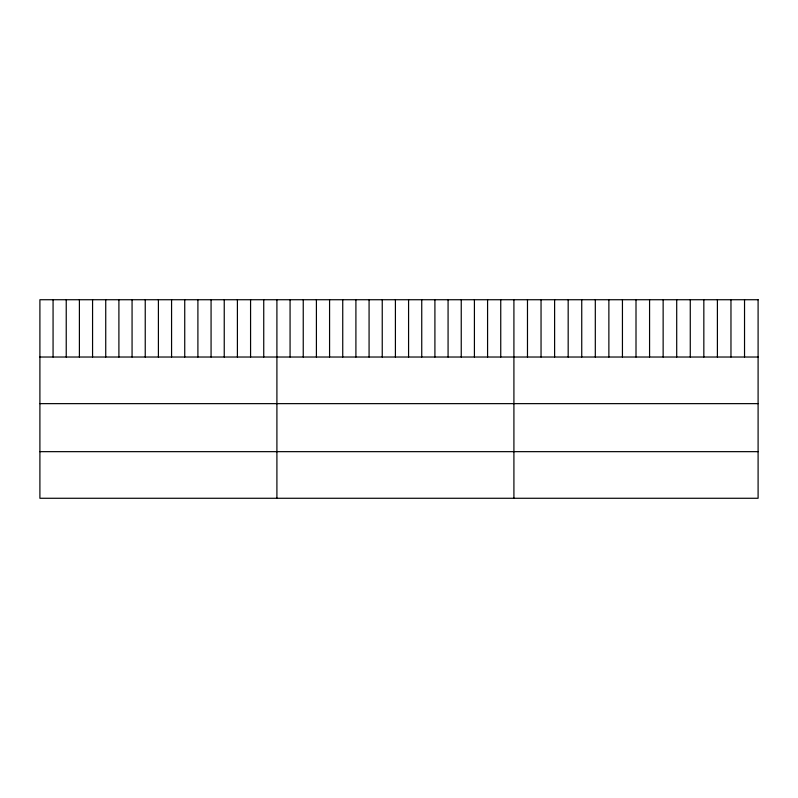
<?xml version="1.0" encoding="UTF-8"?>
<svg xmlns="http://www.w3.org/2000/svg" width="798" height="798" viewBox="0 0 798 798"><rect width="100%" height="100%" fill="white"/><g stroke="black" fill="none" stroke-linecap="round" stroke-linejoin="round"><path stroke-width="1.2" d="M39.9 357.025L758.1 357.025M39.9 403.638L758.1 403.638M39.9 451.658L758.1 451.658M744.534 299.729L744.534 357.025M730.968 299.729L730.968 357.025M717.402 299.729L717.402 357.025M703.836 299.729L703.836 357.025M690.27 299.729L690.27 357.025M676.704 299.729L676.704 357.025M663.138 299.729L663.138 357.025M649.572 299.729L649.572 357.025M636.006 299.729L636.006 357.025M622.44 299.729L622.44 357.025M608.874 299.729L608.874 357.025M595.308 299.729L595.308 357.025M581.742 299.729L581.742 357.025M568.176 299.729L568.176 357.025M554.61 299.729L554.61 357.025M541.044 299.729L541.044 357.025M527.478 299.729L527.478 357.025M513.912 299.729L513.912 498.271M500.745 299.729L500.745 357.025M487.578 299.729L487.578 357.025M474.411 299.729L474.411 357.025M461.244 299.729L461.244 357.025M448.077 299.729L448.077 357.025M434.91 299.729L434.91 357.025M421.743 299.729L421.743 357.025M408.576 299.729L408.576 357.025M395.409 299.729L395.409 357.025M382.242 299.729L382.242 357.025M369.075 299.729L369.075 357.025M355.908 299.729L355.908 357.025M342.741 299.729L342.741 357.025M329.574 299.729L329.574 357.025M316.407 299.729L316.407 357.025M303.24 299.729L303.24 357.025M290.073 299.729L290.073 357.025M276.906 299.729L276.906 498.271M263.739 299.729L263.739 357.025M250.572 299.729L250.572 357.025M237.405 299.729L237.405 357.025M224.238 299.729L224.238 357.025M211.071 299.729L211.071 357.025M197.904 299.729L197.904 357.025M184.737 299.729L184.737 357.025M171.57 299.729L171.57 357.025M158.403 299.729L158.403 357.025M145.236 299.729L145.236 357.025M132.069 299.729L132.069 357.025M118.902 299.729L118.902 357.025M105.735 299.729L105.735 357.025M92.568 299.729L92.568 357.025M79.401 299.729L79.401 357.025M66.234 299.729L66.234 357.025M53.067 299.729L53.067 357.025M758.1 299.729L39.9 299.729L39.9 498.271L758.1 498.271L758.1 299.729"/></g></svg>
